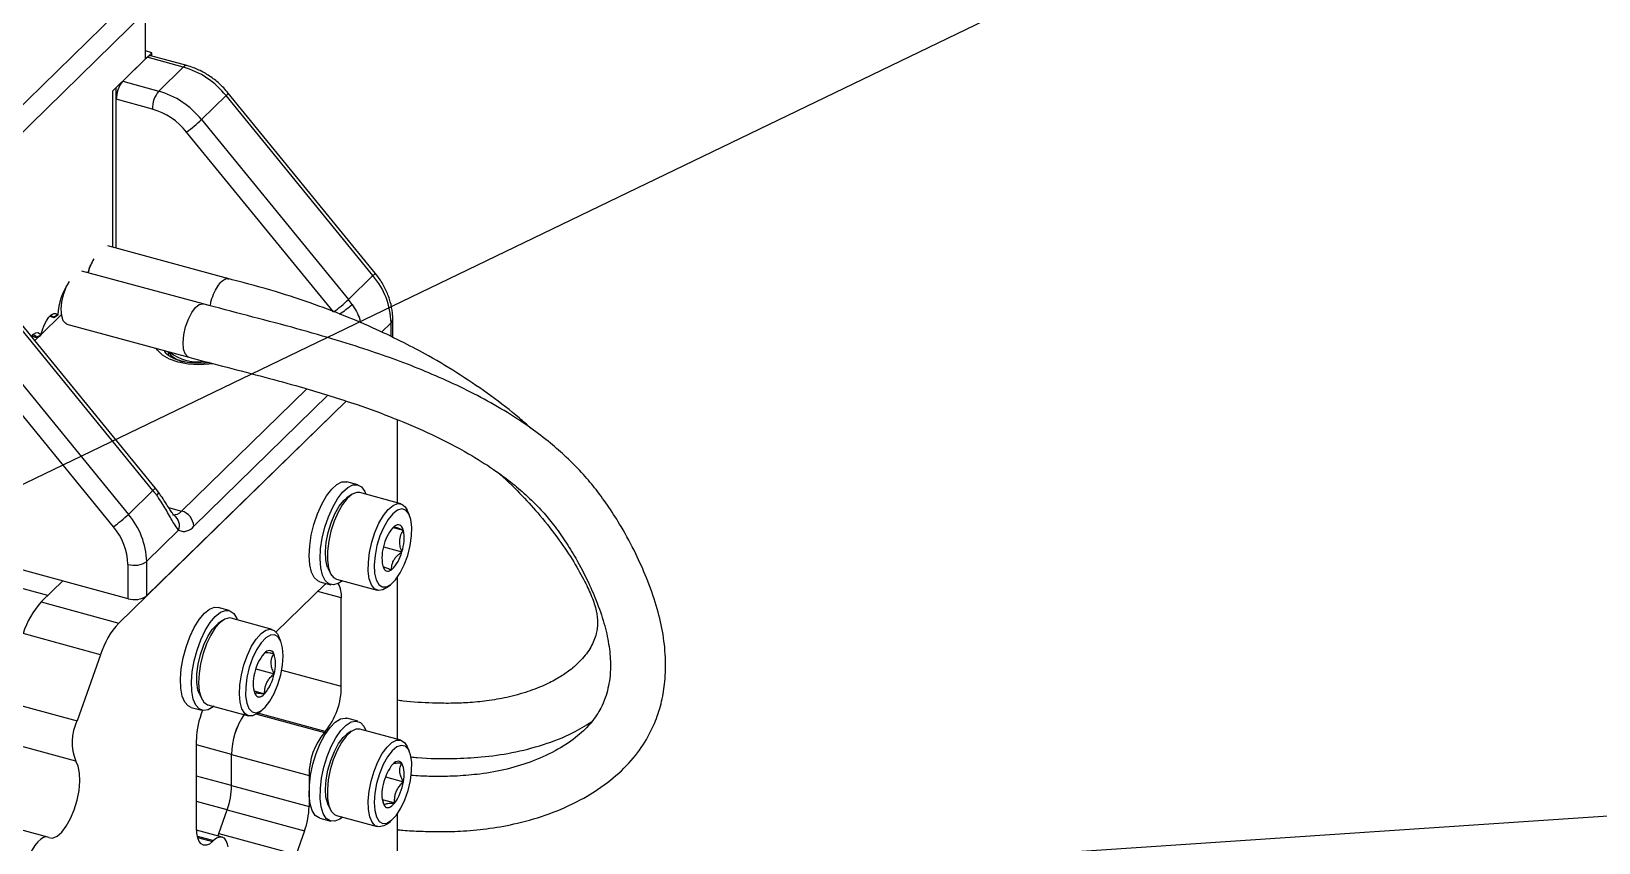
# Model space of a CAD drawing. Header units: millimetres. Extents: x 0 to 3353, y 0 to 2591.
# Drawn here: x 2623.2 to 2850.6, y 1992 to 2109.7 of the extents above; entities that cross this region are included whole.
import ezdxf

# ---------------------------------------------------------------- set-up
doc = ezdxf.new("R2010")
doc.units = ezdxf.units.MM
doc.header["$LTSCALE"] = 12
doc.layers.add('TITLE_BLOCK_BORDER', color=7, linetype='Continuous')
doc.dimstyles.new('SLDDIMSTYLE0', dxfattribs={"dimtxt": 0.18, "dimasz": 12.192, "dimexe": 0, "dimexo": 0.0625, "dimgap": 0, "dimtad": 0, "dimtih": 1, "dimtoh": 1, "dimdec": 0, "dimrnd": 1e-09, "dimzin": 0, "dimdsep": 46, "dimtxsty": 'Standard', "dimblk1": 'DOT', "dimblk2": 'DOT', "dimsah": 1, "dimcen": 0.09, "dimadec": 0, "dimazin": 0, "dimtfac": 12.192, "dimtdec": 0, "dimtofl": 0, "dimtmove": 0, "dimatfit": 3, "dimldrblk": 'DOT', "dimfxl": 0, "dimfrac": 2, "dimtolj": 1, "dimtzin": 0, "dimarcsym": 0})

# ---------------------------------------------------------------- blocks, each defined once
blk = doc.blocks.new('_DOT')
at = {"color": 0, "linetype": 'ByBlock', "lineweight": -2}
blk.add_line((-0.5, 0), (-1, 0), dxfattribs=at)
at = {"color": 0, "linetype": 'ByBlock', "const_width": 0.5}
blk.add_lwpolyline([(-0.25, 0, 1), (0.25, 0, 1)], format="xyb", close=True, dxfattribs=at)

msp = doc.modelspace()

# ---------------------------------------------------------------- linework, layer by layer
at = {"color": 8, "linetype": 'Continuous', "lineweight": 25}
for p, q in [((2625.63, 2027.83), (1947.48, 2212.14)), ((2648.12, 2070.15), (2648.18, 2070.13)), ((2627.62, 2068.61), (2624.66, 2065.72)), ((2625.94, 2068.36), (2626.46, 2068.22)), ((2675.44, 2067.41), (2674.06, 2066.06)), ((2675.44, 2065.39), (2675.44, 2067.41)), ((2623.31, 2065.5), (2623.99, 2065.31)), ((2624.34, 2065.41), (2623.76, 2064.84)), ((2645.03, 2040.1), (2663.19, 2057.82)), ((2666.26, 2056.9), (2646.8, 2037.91)), ((2643.16, 2040.61), (2645.03, 2040.1)), ((2668.21, 2027.49), (2664.78, 2028.43)), ((2659.56, 2017.04), (2668.21, 2014.69)), ((2655.93, 2010.66), (2665.75, 2007.99)), ((2665.88, 2008.12), (2656.1, 2010.78)), ((2652.3, 2004.81), (2647.21, 2006.19)), ((2652.3, 2000.28), (2647.21, 2001.66)), ((2651.65, 1996.77), (2647.21, 1997.97)), ((2647.33, 1992.94), (2649.67, 1992.3)), ((2647.37, 1992.76), (2649.54, 1992.17))]:
    msp.add_line(p, q, dxfattribs=at)
at = {"color": 7, "linetype": 'Continuous', "lineweight": 25}
for p, q in [((2603.09, 2080.59), (2638.04, 2114.71)), ((2639.81, 2112.51), (2604.85, 2078.4)), ((2639.81, 2105.66), (2639.81, 2112.51)), ((2639.81, 2105.66), (2635.07, 2101.03)), ((2635.57, 2101.52), (2640.74, 2106.57)), ((2640.07, 2105.91), (2636.51, 2102.43)), ((2640.74, 2106.57), (2639.81, 2106.82)), ((2645.29, 2104.49), (2640.07, 2105.91)), ((2645.82, 2104.7), (2640.59, 2106.12)), ((2640.74, 2106.08), (2640.74, 2106.57)), ((2641.73, 2101.01), (2645.29, 2104.49)), ((2635.07, 2078.36), (2635.07, 2101.03)), ((2635.57, 2078.22), (2635.57, 2101.52)), ((2636.51, 2102.43), (2641.73, 2101.01)), ((2673.11, 2074.62), (2651.8, 2100.72)), ((2635.57, 2078.22), (2635.57, 2099.81)), ((2640.8, 2098.39), (2635.57, 2099.81)), ((2651.49, 2100.34), (2647.93, 2096.87)), ((2672.8, 2074.24), (2651.49, 2100.34)), ((2647.93, 2096.87), (2669.24, 2070.77)), ((2667.07, 2068.97), (2645.76, 2095.07)), ((2651.88, 2073.79), (2634.32, 2078.56)), ((2648.19, 2070.13), (2630.59, 2074.91)), ((2669.24, 2070.77), (2672.8, 2074.24)), ((2640.89, 2043.1), (2619.58, 2069.2)), ((2641.2, 2043.48), (2619.89, 2069.58)), ((2625.92, 2068.35), (2626.51, 2068.19)), ((2627.08, 2068.55), (2626.46, 2068.22)), ((2626.61, 2068.21), (2627.08, 2068.55)), ((2628.4, 2067.22), (2646.09, 2062.41)), ((2675.67, 2065.28), (2675.67, 2067.89)), ((2616.02, 2065.72), (2637.33, 2039.62)), ((2623.29, 2065.47), (2624.06, 2065.26)), ((2624.63, 2065.62), (2623.99, 2065.31)), ((2624.16, 2065.28), (2624.63, 2065.62)), ((2635.16, 2037.83), (2613.85, 2063.93)), ((2643.09, 2063.11), (2643.09, 2062.95)), ((2668.9, 2056.05), (2635.92, 2023.86)), ((2668.9, 2056.05), (2639.97, 2027.81)), ((2676.38, 2041.29), (2676.38, 2053.33)), ((2670.6, 2043.9), (2669.01, 2044.33)), ((2637.33, 2039.62), (2640.89, 2043.1)), ((2641.71, 2042.82), (2641.2, 2043.48)), ((2669.65, 2042.44), (2669.03, 2042.01)), ((2676.84, 2041.16), (2670.91, 2042.77)), ((2678.08, 2039.55), (2677.76, 2040.24)), ((2644.61, 2037.32), (2639.97, 2032.79)), ((2675.73, 2037.73), (2677.2, 2037.33)), ((2637.27, 2027.38), (2603.66, 2036.52)), ((2674.32, 2034.9), (2676.99, 2034.18)), ((2639.97, 2032.79), (2639.97, 2027.81)), ((2637.27, 2027.38), (2637.27, 2032.36)), ((2666.27, 2031.85), (2666.58, 2031.16)), ((2676.38, 2007), (2676.38, 2030.52)), ((2627.81, 2029.96), (2624.69, 2026.91)), ((2658.76, 2022.56), (2665.88, 2029.5)), ((2665.08, 2029.85), (2666.67, 2029.42)), ((2665.88, 2029.5), (2665.99, 2029.61)), ((2667.51, 2030.23), (2673.43, 2028.62)), ((2674.7, 2028.95), (2675.32, 2029.39)), ((2624.69, 2026.91), (2635.92, 2023.86)), ((2651.93, 2025.68), (2650.34, 2026.11)), ((2668.21, 2014.69), (2668.21, 2027.49)), ((2650.98, 2024.22), (2650.36, 2023.78)), ((2658.17, 2022.94), (2652.25, 2024.55)), ((2633.28, 2019.27), (2622.05, 2022.33)), ((2659.41, 2021.33), (2659.1, 2022.02)), ((2633.28, 2019.27), (2629.87, 2009.68)), ((2655.8, 2017.21), (2658.46, 2016.49)), ((2618.64, 2012.73), (2629.87, 2009.68)), ((2647.6, 2013.63), (2647.91, 2012.94)), ((2655.52, 2014.01), (2657.09, 2013.59)), ((2646.41, 2011.63), (2648, 2011.2)), ((2648.84, 2012.01), (2654.76, 2010.4)), ((2656.03, 2010.73), (2656.65, 2011.17)), ((2670.6, 2009.61), (2669.01, 2010.04)), ((2665.88, 2008.12), (2665.75, 2007.99)), ((2669.65, 2008.16), (2669.03, 2007.72)), ((2676.84, 2006.88), (2670.91, 2008.49)), ((2629.69, 2003.82), (2618.46, 2006.87)), ((2647.21, 1994.18), (2647.21, 2006.99)), ((2678.08, 2005.26), (2677.76, 2005.95)), ((2652.3, 2004.81), (2663.53, 2001.76)), ((2652.3, 2000.28), (2652.3, 2004.81)), ((2663.53, 2001.76), (2663.53, 1997.23)), ((2674.61, 2001.56), (2677.22, 2000.85)), ((2652.3, 2000.28), (2663.53, 1997.23)), ((2650.43, 1993.34), (2651.65, 1996.77)), ((2651.65, 1996.77), (2662.88, 1993.71)), ((2666.27, 1997.56), (2666.58, 1996.87)), ((2674.13, 1998.26), (2675.96, 1997.76)), ((2674.21, 1997.86), (2674.45, 1997.36)), ((2676.38, 1972.72), (2676.38, 1996.24)), ((2625.62, 1992.81), (2614.39, 1995.86)), ((2665.08, 1995.57), (2666.67, 1995.13)), ((2667.51, 1995.94), (2673.43, 1994.33)), ((2674.7, 1994.66), (2675.32, 1995.1)), ((2650.92, 1992.82), (2647.21, 1993.82)), ((2649.67, 1992.3), (2649.54, 1992.17)), ((2650.43, 1993.34), (2650.3, 1992.98)), ((2650.43, 1993.34), (2661.66, 1990.29)), ((2662.88, 1993.71), (2661.66, 1990.29))]:
    msp.add_line(p, q, dxfattribs=at)
at = {"color": 7, "linetype": 'Continuous', "lineweight": 25, "flags": 128}
for points in [[(2631.52, 2074.66), (2631.78, 2075.61), (2631.83, 2075.75)], [(2628.4, 2067.22), (2628.24, 2067.28), (2627.88, 2067.69), (2627.65, 2068.41), (2627.58, 2069.36), (2627.68, 2070.46), (2627.94, 2071.61), (2628.33, 2072.72), (2628.34, 2072.74)], [(2624.63, 2065.62), (2624.84, 2066.37), (2625.11, 2067.07), (2625.43, 2067.7), (2625.78, 2068.2), (2626.14, 2068.55), (2626.49, 2068.73), (2626.81, 2068.73), (2627.08, 2068.55)], [(2623.26, 2065.43), (2623.57, 2065.75), (2623.88, 2065.94), (2624.17, 2065.98), (2624.43, 2065.87), (2624.63, 2065.62)], [(2643.09, 2062.95), (2643.1, 2062.75), (2643.13, 2062.62)], [(2665.08, 2029.85), (2664.81, 2029.96), (2664.28, 2030.44), (2663.89, 2031.24), (2663.63, 2032.3), (2663.54, 2033.59), (2663.62, 2035.05), (2663.85, 2036.6), (2664.23, 2038.17), (2664.74, 2039.69), (2665.36, 2041.09), (2666.06, 2042.31), (2666.81, 2043.28), (2667.57, 2043.96), (2668.3, 2044.32), (2668.97, 2044.34), (2669.01, 2044.33)], [(2668.37, 2029.99), (2667.74, 2029.57), (2667.03, 2029.38), (2666.4, 2029.53), (2665.88, 2030.01), (2665.48, 2030.8), (2665.23, 2031.87), (2665.14, 2033.16), (2665.21, 2034.62), (2665.44, 2036.17), (2665.82, 2037.74), (2666.34, 2039.26), (2666.96, 2040.66), (2667.66, 2041.87), (2668.4, 2042.84), (2669.16, 2043.53), (2669.89, 2043.88), (2670.56, 2043.91), (2671.15, 2043.59), (2671.61, 2042.95), (2671.78, 2042.54)], [(2666.27, 2031.85), (2666.18, 2032.06), (2665.96, 2033.04), (2665.91, 2034.24), (2666.03, 2035.59), (2666.31, 2037.01), (2666.74, 2038.41), (2667.28, 2039.7), (2667.92, 2040.8), (2668.59, 2041.63), (2669.03, 2042.01)], [(2670.91, 2042.77), (2670.45, 2042.8), (2669.78, 2042.53), (2669.08, 2041.94), (2668.39, 2041.06), (2667.73, 2039.93), (2667.16, 2038.61), (2666.7, 2037.19), (2666.38, 2035.72), (2666.2, 2034.3), (2666.19, 2033), (2666.34, 2031.88), (2666.65, 2031.01), (2667.09, 2030.44), (2667.51, 2030.23)], [(2674.7, 2028.95), (2674.22, 2028.69), (2673.58, 2028.59), (2673.02, 2028.83), (2672.58, 2029.4), (2672.27, 2030.27), (2672.12, 2031.38), (2672.13, 2032.69), (2672.3, 2034.11), (2672.63, 2035.58), (2673.09, 2037), (2673.66, 2038.32), (2674.31, 2039.45), (2675.01, 2040.33), (2675.71, 2040.92), (2676.38, 2041.19), (2676.98, 2041.11), (2677.49, 2040.7), (2677.76, 2040.24)], [(2676.75, 2031.12), (2677.35, 2032.32), (2677.84, 2033.67), (2678.2, 2035.1), (2678.4, 2036.49), (2678.43, 2037.78), (2678.29, 2038.88), (2677.99, 2039.71), (2677.55, 2040.24), (2676.99, 2040.41), (2676.35, 2040.23), (2675.67, 2039.71), (2674.99, 2038.87), (2674.36, 2037.78), (2673.81, 2036.49), (2673.38, 2035.09), (2673.1, 2033.67), (2672.98, 2032.31), (2673.04, 2031.11), (2673.26, 2030.14), (2673.63, 2029.45), (2674.14, 2029.1), (2674.74, 2029.1), (2675.41, 2029.46), (2676.09, 2030.14), (2676.75, 2031.12)], [(2677.2, 2037.33), (2677.11, 2037.58), (2676.99, 2037.79), (2676.85, 2037.95), (2676.7, 2038.05), (2676.52, 2038.1), (2676.33, 2038.08), (2676.13, 2038.01), (2675.92, 2037.89)], [(2674.22, 2032.14), (2674.31, 2031.89), (2674.43, 2031.68), (2674.57, 2031.52), (2674.73, 2031.42), (2674.9, 2031.37), (2675.09, 2031.39), (2675.29, 2031.46), (2675.5, 2031.58)], [(2646.41, 2011.63), (2645.99, 2011.84), (2645.5, 2012.4), (2645.14, 2013.27), (2644.93, 2014.41), (2644.88, 2015.75), (2644.99, 2017.23), (2645.27, 2018.8), (2645.69, 2020.36), (2646.23, 2021.86), (2646.88, 2023.22), (2647.59, 2024.37), (2648.34, 2025.27), (2649.1, 2025.86), (2649.82, 2026.14), (2650.34, 2026.11)], [(2649.75, 2011.81), (2649.62, 2011.7), (2648.88, 2011.27), (2648.19, 2011.16), (2647.58, 2011.4), (2647.09, 2011.97), (2646.73, 2012.84), (2646.52, 2013.97), (2646.47, 2015.31), (2646.59, 2016.8), (2646.86, 2018.36), (2647.28, 2019.93), (2647.82, 2021.43), (2648.47, 2022.78), (2649.18, 2023.94), (2649.93, 2024.83), (2650.69, 2025.43), (2651.41, 2025.7), (2652.06, 2025.63), (2652.61, 2025.23), (2653.04, 2024.51), (2653.12, 2024.32)], [(2647.6, 2013.63), (2647.41, 2014.17), (2647.25, 2015.23), (2647.26, 2016.5), (2647.44, 2017.89), (2647.78, 2019.31), (2648.26, 2020.68), (2648.84, 2021.91), (2649.49, 2022.92), (2650.18, 2023.64), (2650.36, 2023.78)], [(2652.25, 2024.55), (2651.99, 2024.59), (2651.33, 2024.43), (2650.64, 2023.94), (2649.93, 2023.15), (2649.26, 2022.09), (2648.66, 2020.83), (2648.17, 2019.43), (2647.8, 2017.96), (2647.57, 2016.52), (2647.51, 2015.17), (2647.61, 2013.99), (2647.87, 2013.04), (2648.27, 2012.37), (2648.8, 2012.02), (2648.84, 2012.01)], [(2656.03, 2010.73), (2656.02, 2010.73), (2655.34, 2010.4), (2654.72, 2010.41), (2654.2, 2010.76), (2653.8, 2011.43), (2653.54, 2012.38), (2653.44, 2013.56), (2653.5, 2014.91), (2653.72, 2016.35), (2654.09, 2017.81), (2654.59, 2019.21), (2655.19, 2020.48), (2655.86, 2021.54), (2656.56, 2022.33), (2657.26, 2022.82), (2657.91, 2022.98), (2658.49, 2022.8), (2658.96, 2022.29), (2659.1, 2022.02)], [(2658.47, 2013.64), (2659.01, 2014.95), (2659.42, 2016.35), (2659.68, 2017.77), (2659.77, 2019.11), (2659.7, 2020.28), (2659.45, 2021.22), (2659.06, 2021.86), (2658.54, 2022.17), (2657.92, 2022.12), (2657.25, 2021.72), (2656.57, 2020.99), (2655.92, 2019.98), (2655.33, 2018.76), (2654.86, 2017.39), (2654.52, 2015.97), (2654.34, 2014.58), (2654.33, 2013.31), (2654.49, 2012.25), (2654.81, 2011.45), (2655.27, 2010.97), (2655.84, 2010.84), (2656.49, 2011.07), (2657.17, 2011.64), (2657.85, 2012.51), (2658.47, 2013.64)], [(2658.42, 2019.41), (2658.3, 2019.61), (2658.15, 2019.76), (2657.99, 2019.85), (2657.81, 2019.88), (2657.62, 2019.85), (2657.42, 2019.77), (2657.21, 2019.63), (2657, 2019.44)], [(2655.67, 2013.62), (2655.79, 2013.42), (2655.93, 2013.27), (2656.09, 2013.18), (2656.27, 2013.15), (2656.47, 2013.18), (2656.67, 2013.26), (2656.88, 2013.4), (2657.09, 2013.59)], [(2665.08, 1995.57), (2665.01, 1995.59), (2664.44, 1995.96), (2664, 1996.66), (2663.7, 1997.64), (2663.56, 1998.87), (2663.57, 2000.28), (2663.76, 2001.8), (2664.09, 2003.38), (2664.56, 2004.92), (2665.15, 2006.37), (2665.83, 2007.65), (2666.57, 2008.71), (2667.32, 2009.48), (2668.07, 2009.95), (2668.76, 2010.08), (2669.01, 2010.04)], [(2668.37, 1995.71), (2667.98, 1995.42), (2667.26, 1995.12), (2666.6, 1995.16), (2666.03, 1995.53), (2665.59, 1996.23), (2665.29, 1997.21), (2665.15, 1998.43), (2665.17, 1999.84), (2665.35, 2001.37), (2665.68, 2002.94), (2666.16, 2004.49), (2666.75, 2005.94), (2667.42, 2007.22), (2668.16, 2008.27), (2668.91, 2009.05), (2669.66, 2009.52), (2670.35, 2009.65), (2670.97, 2009.44), (2671.47, 2008.9), (2671.78, 2008.25)], [(2666.27, 1997.56), (2666.23, 1997.66), (2665.98, 1998.6), (2665.91, 1999.77), (2666, 2001.11), (2666.26, 2002.52), (2666.67, 2003.93), (2667.2, 2005.24), (2667.82, 2006.37), (2668.5, 2007.25), (2669.03, 2007.72)], [(2670.91, 2008.49), (2670.3, 2008.48), (2669.62, 2008.14), (2668.92, 2007.47), (2668.23, 2006.53), (2667.59, 2005.35), (2667.04, 2004), (2666.61, 2002.56), (2666.32, 2001.1), (2666.19, 1999.7), (2666.21, 1998.43), (2666.4, 1997.37), (2666.74, 1996.57), (2667.22, 1996.07), (2667.51, 1995.94)], [(2674.7, 1994.66), (2674.38, 1994.47), (2673.72, 1994.3), (2673.14, 1994.46), (2672.67, 1994.96), (2672.33, 1995.76), (2672.14, 1996.82), (2672.11, 1998.08), (2672.25, 1999.49), (2672.54, 2000.95), (2672.97, 2002.39), (2673.52, 2003.74), (2674.15, 2004.92), (2674.84, 2005.86), (2675.55, 2006.53), (2676.23, 2006.87), (2676.85, 2006.87), (2677.38, 2006.54), (2677.76, 2005.95)], [(2677.42, 1998.22), (2677.9, 1999.59), (2678.24, 2001.01), (2678.41, 2002.4), (2678.42, 2003.66), (2678.26, 2004.73), (2677.94, 2005.52), (2677.48, 2006), (2676.9, 2006.12), (2676.26, 2005.89), (2675.57, 2005.32), (2674.9, 2004.44), (2674.28, 2003.32), (2673.74, 2002.01), (2673.33, 2000.6), (2673.07, 1999.18), (2672.98, 1997.85), (2673.06, 1996.67), (2673.3, 1995.74), (2673.7, 1995.1), (2674.22, 1994.79), (2674.83, 1994.84), (2675.51, 1995.25), (2676.19, 1995.98), (2676.84, 1996.99), (2677.42, 1998.22)], [(2625.76, 1992.76), (2626.33, 1992.67), (2626.98, 1992.93), (2627.65, 1993.51), (2628.32, 1994.38), (2628.94, 1995.5), (2629.47, 1996.78), (2629.89, 1998.17), (2630.17, 1999.57), (2630.29, 2000.91), (2630.24, 2002.11), (2630.04, 2003.1), (2629.69, 2003.82)], [(2676.97, 2003.54), (2676.83, 2003.69), (2676.66, 2003.78), (2676.48, 2003.81), (2676.29, 2003.79), (2676.09, 2003.71), (2675.88, 2003.57), (2675.67, 2003.38), (2675.46, 2003.14)], [(2674.45, 1997.36), (2674.6, 1997.21), (2674.76, 1997.12), (2674.94, 1997.09), (2675.13, 1997.11), (2675.33, 1997.19), (2675.54, 1997.33), (2675.75, 1997.52), (2675.96, 1997.76)], [(2649.54, 1992.17), (2649.08, 1991.81), (2648.65, 1991.63), (2648.24, 1991.63), (2647.89, 1991.82), (2647.6, 1992.18), (2647.38, 1992.71), (2647.25, 1993.39), (2647.21, 1994.18)], [(2625.76, 1992.76), (2625.4, 1992.83), (2625.01, 1992.75), (2624.6, 1992.51), (2624.17, 1992.13), (2623.76, 1991.6), (2623.35, 1990.96), (2622.99, 1990.22), (2622.66, 1989.4)], [(2651.8, 1991.42), (2651.72, 1991.79), (2651.52, 1992.29), (2651.24, 1992.64), (2650.9, 1992.82), (2650.52, 1992.82), (2650.1, 1992.65), (2649.67, 1992.3)]]:
    msp.add_lwpolyline(points, dxfattribs=at)
at = {"color": 8, "linetype": 'Continuous', "lineweight": 25, "flags": 128}
for points in [[(2646.1, 2062.41), (2645.93, 2062.48), (2645.57, 2062.89), (2645.34, 2063.6), (2645.27, 2064.55), (2645.37, 2065.65), (2645.63, 2066.81), (2646.02, 2067.92), (2646.51, 2068.88), (2647.05, 2069.61), (2647.61, 2070.05), (2648.12, 2070.15)], [(2649.5, 2061.47), (2649, 2061.4), (2647.49, 2061.32), (2645.98, 2061.42), (2644.55, 2061.7), (2643.3, 2062.15), (2642.28, 2062.73), (2641.55, 2063.42), (2641.36, 2063.7)], [(2641.42, 2042.41), (2641.58, 2042.57), (2641.68, 2042.7), (2641.71, 2042.79), (2641.7, 2042.82)]]:
    msp.add_lwpolyline(points, dxfattribs=at)
at = {"color": 7, "linetype": 'Continuous', "lineweight": 25}
for centre, radius, start, end in [((2640.5, 2105.59), 0.541, 80.7318, 143.9675), ((2641.84, 2092.61), 12.37, 38.6952, 73.7819), ((2639.66, 2099.83), 4.09, 140.5129, 180.3434), ((2644.89, 2098.41), 4.09, 140.5129, 180.3434), ((2638.27, 2089.13), 12.37, 38.6952, 73.7819), ((2638.03, 2088.88), 9.9, 38.6952, 73.7819), ((2633.09, 2112.61), 21.64, 305.8354, 313.3072), ((2640.75, 2071.79), 9.76, 149.8915, 162.7533), ((2664.39, 2067.06), 11.05, 1.8108, 40.5006), ((2636.76, 2067.92), 9.7, 145.7518, 176.2795), ((2654.4, 2086.51), 21.64, 305.8354, 313.3072), ((2659.19, 2062.56), 12.97, 35.3872, 39.2353), ((2626.1, 2067.91), 0.481, 40.2346, 109.3564), ((2626.54, 2068.29), 0.102, 224.5369, 312.6943), ((2623.55, 2065.14), 0.477, 21.3241, 108.1769), ((2624.09, 2065.36), 0.103, 205.3976, 312.0077), ((2646.11, 2065.5), 3.83, 215.8687, 257.6542), ((2647.29, 2068.03), 6.28, 230.8971, 278.3208), ((2630.84, 2034.89), 12.97, 35.3872, 39.2353), ((2622.49, 2055.37), 21.64, 305.8354, 313.3072), ((2628.93, 2032.44), 11.05, 1.8108, 40.5006), ((2644.38, 2037.76), 2.43, 3.3916, 74.3338), ((2628.43, 2032.08), 8.84, 1.8108, 40.5006), ((2645.36, 2038.9), 1.75, 244.6166, 325.4554), ((2679.48, 2034.11), 5.19, 133.2887, 166.7918), ((2671.21, 2036.15), 6.11, 341.1661, 11.1187), ((2680.21, 2033.32), 6.11, 161.1661, 191.1187), ((2638.19, 2035.31), 3.08, 252.696, 305.3989), ((2671.94, 2035.36), 5.19, 313.2887, 346.7918), ((2664.48, 2027.78), 3.75, 355.5533, 28.6802), ((2633.86, 2018.58), 12.39, 137.7389, 162.3971), ((2638.19, 2030.33), 3.08, 252.696, 305.3989), ((2645.09, 2015.53), 12.39, 137.7389, 162.3971), ((2661.92, 2015.32), 6.42, 140.1042, 169.0682), ((2653.82, 2017.88), 4.85, 343.3161, 18.4204), ((2660.27, 2015.15), 4.85, 163.3161, 198.4204), ((2652.16, 2017.71), 6.42, 320.1042, 349.0682), ((2657.99, 2014.62), 10.22, 320.5129, 0.3434), ((2658.8, 2006.76), 11.6, 157.6102, 178.8888), ((2662.52, 2004.77), 10.22, 145.0772, 179.7617), ((2662.56, 2004.76), 10.26, 145.451, 179.7201), ((2636.66, 2006.54), 7.49, 155.1572, 201.2904), ((2673.24, 2001.81), 9.71, 140.5129, 180.3434), ((2681.35, 1998.94), 7.23, 144.5118, 171.2009), ((2673.53, 2001.87), 3.82, 344.6219, 25.987), ((2670.07, 2001.96), 7.23, 324.5118, 351.2009), ((2641.46, 2000.47), 10.84, 340.0441, 359.0114), ((2677.89, 1999.03), 3.82, 164.6219, 205.987), ((2652.69, 1997.41), 10.84, 340.0441, 359.0114)]:
    msp.add_arc(centre, radius, start, end, dxfattribs=at)
at = {"color": 8, "linetype": 'Continuous', "lineweight": 25}
for centre, radius, start, end in [((2645.73, 2104.17), 0.541, 80.7247, 143.9686), ((2651.02, 2101.04), 0.842, 303.95, 337.7483), ((2672.33, 2074.94), 0.842, 303.95, 337.7483), ((2661.27, 2079.36), 12.59, 301.9174, 312.4622), ((2675.01, 2067.92), 0.664, 310.6434, 357.9508), ((2640.42, 2043.8), 0.842, 303.95, 337.7483), ((2643.88, 2041.04), 1.48, 263.8134, 320.8859), ((2642.91, 2037.97), 1.82, 339.1398, 55.0593)]:
    msp.add_arc(centre, radius, start, end, dxfattribs=at)
at = {"color": 7, "linetype": 'Continuous', "lineweight": 25}
for points, knots in [([(2651.8, 2100.72), (2651.59, 2100.97), (2650.98, 2101.67), (2649.84, 2102.7), (2648.36, 2103.69), (2646.99, 2104.35), (2646.13, 2104.61), (2645.82, 2104.7)], [0, 0, 0, 0, 0.13332, 0.374641, 0.616771, 0.85968, 1, 1, 1, 1]), ([(2649.19, 2069.87), (2649.23, 2070.12), (2649.37, 2070.8), (2649.79, 2071.87), (2650.37, 2072.91), (2651.01, 2073.58), (2651.53, 2073.87), (2651.78, 2073.77), (2651.85, 2073.74)], [0, 0, 0, 0, 0.112581, 0.313002, 0.513395, 0.713775, 0.914163, 1, 1, 1, 1]), ([(2695.66, 2052.13), (2695.13, 2052.62), (2693.34, 2054.23), (2689.94, 2056.82), (2685.53, 2059.85), (2681.28, 2062.4), (2677.18, 2064.59), (2673.13, 2066.54), (2668.58, 2068.49), (2663.46, 2070.41), (2657.71, 2072.27), (2653.72, 2073.31), (2651.6, 2073.86)], [0, 0, 0, 0, 0.044935, 0.150192, 0.25457, 0.36068, 0.439643, 0.527483, 0.625591, 0.735654, 0.859701, 1, 1, 1, 1]), ([(2675.67, 2067.89), (2675.67, 2068.2), (2675.64, 2069.05), (2675.36, 2070.45), (2674.77, 2072.05), (2674, 2073.46), (2673.38, 2074.27), (2673.11, 2074.62)], [0, 0, 0, 0, 0.13326, 0.363084, 0.594495, 0.827523, 1, 1, 1, 1]), ([(2676.38, 1993.89), (2676.63, 1993.86), (2677.75, 1993.75), (2679.81, 1993.65), (2682.75, 1993.58), (2686.12, 1993.68), (2689.88, 1994.05), (2694.06, 1994.82), (2698.48, 1996.13), (2702.88, 1998.08), (2706.81, 2000.56), (2709.99, 2003.43), (2712.28, 2006.46), (2713.81, 2009.51), (2714.73, 2012.46), (2715.23, 2015.56), (2715.3, 2018.92), (2714.88, 2022.6), (2713.95, 2026.45), (2712.62, 2030.21), (2710.9, 2034.04), (2709.07, 2037.47), (2707.11, 2040.58), (2705.28, 2043.1), (2703.24, 2045.55), (2701.02, 2047.8), (2698.46, 2050.05), (2695.62, 2052.22), (2692.24, 2054.46), (2688.46, 2056.62), (2684.46, 2058.6), (2680.38, 2060.39), (2676.27, 2061.99), (2671.8, 2063.55), (2666.7, 2065.16), (2660.79, 2066.83), (2654.54, 2068.46), (2650.31, 2069.57), (2648.18, 2070.13)], [0, 0, 0, 0, 0.005272, 0.023408, 0.043785, 0.068286, 0.097014, 0.128039, 0.165687, 0.205217, 0.243718, 0.279283, 0.312791, 0.343577, 0.370471, 0.396081, 0.427018, 0.459097, 0.490166, 0.523042, 0.551044, 0.582257, 0.604499, 0.624974, 0.642804, 0.664426, 0.682543, 0.703144, 0.726559, 0.751762, 0.776906, 0.801989, 0.827267, 0.85223, 0.883202, 0.919443, 0.959354, 1, 1, 1, 1]), ([(2649.03, 2061.64), (2648.93, 2061.62), (2648.44, 2061.54), (2647.46, 2061.51), (2646.19, 2061.59), (2645.01, 2061.82), (2644, 2062.16), (2643.24, 2062.57), (2642.77, 2062.97), (2642.6, 2063.28), (2642.57, 2063.33), (2642.59, 2063.38), (2642.59, 2063.38)], [0, 0, 0, 0, 0.03022, 0.154338, 0.279136, 0.403246, 0.525359, 0.644401, 0.760099, 0.875219, 0.995907, 1, 1, 1, 1]), ([(2646.1, 2062.41), (2647.94, 2061.92), (2651.58, 2060.96), (2656.98, 2059.57), (2662.04, 2058.18), (2666.43, 2056.87), (2671.02, 2055.38), (2675.93, 2053.58), (2681.38, 2051.25), (2686.22, 2048.75), (2690.13, 2046.3), (2692.97, 2044.2), (2695.36, 2042.14), (2697.34, 2040.14), (2699.13, 2037.98), (2700.74, 2035.71), (2702.46, 2032.9), (2704.04, 2029.85), (2705.45, 2026.56), (2706.48, 2023.43), (2707.12, 2020.37), (2707.3, 2017.86), (2707.18, 2015.88), (2706.91, 2014.37), (2706.5, 2012.94), (2705.78, 2011.29), (2704.56, 2009.43), (2702.54, 2007.41), (2699.67, 2005.46), (2696.16, 2003.82), (2692.37, 2002.63), (2688.64, 2001.95), (2685.22, 2001.65), (2682.32, 2001.59), (2680.07, 2001.64), (2678.77, 2001.73), (2678.3, 2001.76)], [0, 0, 0, 0, 0.039041, 0.076879, 0.111686, 0.142421, 0.168447, 0.205159, 0.242501, 0.280515, 0.307642, 0.330474, 0.349409, 0.371012, 0.389205, 0.410897, 0.434566, 0.467836, 0.497299, 0.531285, 0.564209, 0.597871, 0.621019, 0.640881, 0.661605, 0.68489, 0.71884, 0.75501, 0.794313, 0.835864, 0.875439, 0.91326, 0.942855, 0.967965, 0.988635, 1, 1, 1, 1]), ([(2691.13, 2045.51), (2691.17, 2045.47), (2692.4, 2044.43), (2694.39, 2042.39), (2697.3, 2039.21), (2699.82, 2035.96), (2701.96, 2032.74), (2703.49, 2030.01), (2704.61, 2027.6), (2705.26, 2025.61), (2705.44, 2023.89), (2705.22, 2022.13), (2704.48, 2020.32), (2703.16, 2018.55), (2701.58, 2017.13), (2699.81, 2015.92), (2697.82, 2014.86), (2695.27, 2013.86), (2692.37, 2013.06), (2689.46, 2012.56), (2686.71, 2012.29), (2684.06, 2012.19), (2680.95, 2012.25), (2678.37, 2012.38), (2676.65, 2012.61), (2676.38, 2012.65)], [0, 0, 0, 0, 0.001899, 0.051936, 0.097719, 0.155681, 0.210568, 0.262402, 0.303802, 0.349567, 0.393591, 0.435154, 0.491529, 0.547862, 0.597439, 0.632921, 0.674655, 0.72335, 0.775105, 0.821502, 0.861767, 0.896269, 0.933088, 0.989463, 1, 1, 1, 1]), ([(2644.61, 2037.32), (2644.38, 2037.63), (2643.89, 2038.3), (2642.95, 2040.04), (2642.05, 2041.51), (2641.51, 2042.27), (2641.42, 2042.41)], [0, 0, 0, 0, 0.2886965, 0.6251908, 0.9342595, 1, 1, 1, 1]), ([(2643.99, 2039.44), (2643.98, 2039.45), (2643.95, 2039.47), (2643.7, 2039.78), (2643.33, 2040.34), (2642.82, 2041.14), (2642.28, 2042), (2641.87, 2042.58), (2641.7, 2042.82)], [0, 0, 0, 0, 0.118813, 0.265758, 0.436169, 0.625769, 0.844591, 1, 1, 1, 1]), ([(2677.2, 2037.33), (2677.02, 2037.39), (2676.65, 2037.52), (2676.15, 2037.71), (2675.9, 2037.84), (2675.91, 2037.87), (2675.92, 2037.89)], [0, 0, 0, 0, 0.2164554, 0.4403113, 0.7519006, 1, 1, 1, 1]), ([(2676.99, 2034.18), (2676.91, 2034.42), (2676.74, 2034.91), (2676.64, 2035.77), (2676.79, 2036.62), (2677.08, 2037.11), (2677.2, 2037.33)], [0, 0, 0, 0, 0.216455, 0.440311, 0.751901, 1, 1, 1, 1]), ([(2675.5, 2031.58), (2675.5, 2031.73), (2675.51, 2032.03), (2675.6, 2032.5), (2675.8, 2032.97), (2676.11, 2033.41), (2676.51, 2033.81), (2676.83, 2034.05), (2676.99, 2034.18)], [0, 0, 0, 0, 0.1556216, 0.3222293, 0.4937628, 0.6539897, 0.8195261, 1, 1, 1, 1]), ([(2674.22, 2032.11), (2674.22, 2032.11), (2674.21, 2032.09), (2674.37, 2032), (2674.81, 2031.82), (2675.29, 2031.66), (2675.5, 2031.58)], [0, 0, 0, 0, 0.082024, 0.344286, 0.709334, 1, 1, 1, 1]), ([(2658.42, 2019.41), (2658.23, 2019.44), (2657.84, 2019.5), (2657.32, 2019.55), (2657.17, 2019.53), (2657.09, 2019.52)], [0, 0, 0, 0, 0.305213, 0.62086, 1, 1, 1, 1]), ([(2658.46, 2016.49), (2658.37, 2016.72), (2658.16, 2017.18), (2657.99, 2017.98), (2658.08, 2018.76), (2658.31, 2019.21), (2658.42, 2019.41)], [0, 0, 0, 0, 0.2164554, 0.4403113, 0.7519006, 1, 1, 1, 1]), ([(2657.09, 2013.59), (2657.08, 2013.75), (2657.08, 2014.09), (2657.16, 2014.61), (2657.33, 2015.13), (2657.62, 2015.61), (2658, 2016.07), (2658.3, 2016.35), (2658.46, 2016.49)], [0, 0, 0, 0, 0.1556216, 0.3222293, 0.4937628, 0.6539897, 0.8195261, 1, 1, 1, 1]), ([(2655.67, 2013.62), (2655.67, 2013.64), (2655.67, 2013.69), (2655.87, 2013.73), (2656.37, 2013.69), (2656.87, 2013.62), (2657.09, 2013.59)], [0, 0, 0, 0, 0.216455, 0.440311, 0.751901, 1, 1, 1, 1]), ([(2678.32, 2004.44), (2678.62, 2004.41), (2680.72, 2004.19), (2684.14, 2004.18), (2688.66, 2004.38), (2693.11, 2005.01), (2697.58, 2006.16), (2701.47, 2007.66), (2703.62, 2008.97), (2704.52, 2009.53)], [0, 0, 0, 0, 0.030704, 0.212585, 0.356697, 0.517763, 0.694035, 0.871521, 1, 1, 1, 1]), ([(2676.97, 2003.54), (2676.77, 2003.54), (2676.37, 2003.54), (2675.89, 2003.49), (2675.76, 2003.42), (2675.7, 2003.39)], [0, 0, 0, 0, 0.355307, 0.722761, 1, 1, 1, 1]), ([(2677.22, 2000.85), (2677.11, 2001.06), (2676.88, 2001.49), (2676.65, 2002.23), (2676.68, 2002.95), (2676.88, 2003.36), (2676.97, 2003.54)], [0, 0, 0, 0, 0.216455, 0.440311, 0.751901, 1, 1, 1, 1]), ([(2675.96, 1997.76), (2675.95, 1997.93), (2675.93, 1998.28), (2675.99, 1998.84), (2676.15, 1999.39), (2676.42, 1999.91), (2676.77, 2000.4), (2677.07, 2000.7), (2677.22, 2000.85)], [0, 0, 0, 0, 0.1556216, 0.3222293, 0.4937628, 0.6539897, 0.8195261, 1, 1, 1, 1]), ([(2674.45, 1997.36), (2674.46, 1997.41), (2674.47, 1997.52), (2674.7, 1997.67), (2675.22, 1997.75), (2675.73, 1997.76), (2675.96, 1997.76)], [0, 0, 0, 0, 0.216455, 0.440311, 0.751901, 1, 1, 1, 1])]:
    msp.add_open_spline(points, degree=3, knots=knots, dxfattribs=at)
at = {"color": 8, "linetype": 'Continuous', "lineweight": 25}
msp.add_open_spline([(2669.77, 2070.07), (2669.99, 2069.73), (2670.43, 2069.05), (2670.83, 2068.14), (2670.95, 2067.58), (2670.99, 2067.41)], degree=3, knots=[0, 0, 0, 0, 0.410476, 0.830072, 1, 1, 1, 1], dxfattribs=at)

# ---------------------------------------------------------------- leaders
at = {"layer": 'TITLE_BLOCK_BORDER'}
for points in [[(2569.48, 2018.68), (2840.65, 2149.42)], [(2669.39, 1983.68), (2882.78, 1997.96)]]:
    msp.add_leader(points, dimstyle='SLDDIMSTYLE0', dxfattribs=at)

doc.saveas('drawing.dxf')
